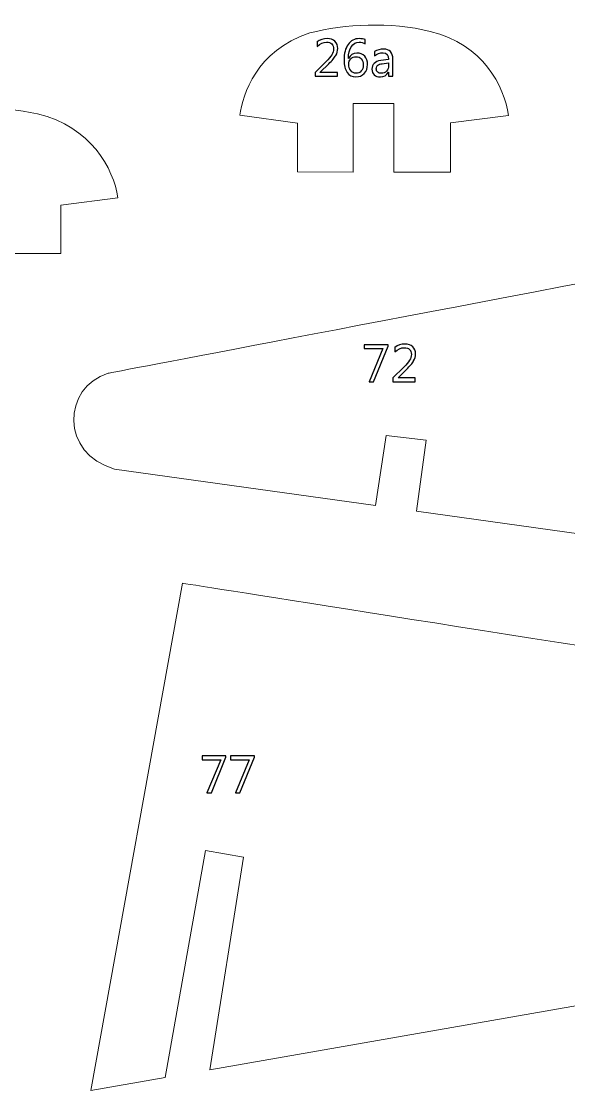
# Model space of a CAD drawing. Header units: centimetres. Extents: x -19.4 to 19.9, y -26.5 to 22.7.
# Drawn here: x -4.39 to -0.01, y -26.44 to -17.88 of the extents above; entities that cross this region are included whole.
import ezdxf

# ---------------------------------------------------------------- set-up
doc = ezdxf.new("R2010")
doc.units = ezdxf.units.CM
doc.header["$MEASUREMENT"] = 0
doc.layers.add('Camada 1', color=7, linetype='Continuous')

msp = doc.modelspace()

# ---------------------------------------------------------------- linework, layer by layer
at = {"layer": 'Camada 1', "color": 7, "lineweight": 9}
for points in [[(-1.73077, -18.53272), (-1.73077, -18.53272), (-1.40632, -18.53272), (-1.40632, -18.53272), (-1.40632, -18.53272), (-1.40632, -18.53272), (-1.40654, -19.08214), (-1.40654, -19.08214), (-1.40654, -19.08214), (-1.40654, -19.08214), (-0.95186, -19.08202), (-0.95186, -19.08202), (-0.95186, -19.08202), (-0.95186, -19.08202), (-0.95156, -18.68861), (-0.95156, -18.68861), (-0.95156, -18.68861), (-0.95156, -18.68861), (-0.48678, -18.62909), (-0.48678, -18.62909), (-0.48678, -18.62909), (-0.52352, -18.39161), (-0.68771, -18.05933), (-1.11505, -17.95658), (-1.11505, -17.95658), (-1.42988, -17.87532), (-1.80157, -17.8964), (-2.07823, -17.96793), (-2.07823, -17.96793), (-2.51695, -18.10978), (-2.61064, -18.46213), (-2.64076, -18.62757), (-2.64076, -18.62757), (-2.64076, -18.62757), (-2.1783, -18.69071), (-2.1783, -18.69071), (-2.1783, -18.69071), (-2.1783, -18.69071), (-2.17824, -19.08136), (-2.17824, -19.08136), (-2.17824, -19.08136), (-2.17824, -19.08136), (-1.73073, -19.0821), (-1.73073, -19.0821), (-1.73073, -19.0821), (-1.73073, -19.0821), (-1.73077, -18.53272), (-1.73077, -18.53272)], [(-4.85213, -19.18444), (-4.85213, -19.18444), (-4.52768, -19.18444), (-4.52768, -19.18444), (-4.52768, -19.18444), (-4.52768, -19.18444), (-4.5279, -19.73386), (-4.5279, -19.73386), (-4.5279, -19.73386), (-4.5279, -19.73386), (-4.07322, -19.73374), (-4.07322, -19.73374), (-4.07322, -19.73374), (-4.07322, -19.73374), (-4.07292, -19.34833), (-4.07292, -19.34833), (-4.07292, -19.34833), (-4.07292, -19.34833), (-3.61613, -19.28881), (-3.61613, -19.28881), (-3.61613, -19.28881), (-3.65287, -19.05133), (-3.83305, -18.71905), (-4.26038, -18.6163), (-4.26038, -18.6163), (-4.56879, -18.54791), (-4.89889, -18.55612), (-5.17555, -18.62765), (-5.17555, -18.62765), (-5.61427, -18.7695), (-5.72399, -19.11385), (-5.75411, -19.27929), (-5.75411, -19.27929), (-5.75411, -19.27929), (-5.29966, -19.34243), (-5.29966, -19.34243), (-5.29966, -19.34243), (-5.29966, -19.34243), (-5.2996, -19.73308), (-5.2996, -19.73308), (-5.2996, -19.73308), (-5.2996, -19.73308), (-4.85209, -19.73382), (-4.85209, -19.73382), (-4.85209, -19.73382), (-4.85209, -19.73382), (-4.85213, -19.18444), (-4.85213, -19.18444)], [(5.78065, -18.88464), (5.78065, -18.88464), (6.65635, -22.89862), (6.65635, -22.89862), (6.65635, -22.89862), (6.65635, -22.89862), (6.05719, -22.81454), (6.05719, -22.81454), (6.05719, -22.81454), (6.05719, -22.81454), (5.67175, -21.01738), (5.67175, -21.01738), (5.67175, -21.01738), (5.67175, -21.01738), (5.36765, -21.08174), (5.36765, -21.08174), (5.36765, -21.08174), (5.36765, -21.08174), (5.69897, -22.76456), (5.69897, -22.76456), (5.69897, -22.76456), (5.69897, -22.76456), (-1.22551, -21.79812), (-1.22551, -21.79812), (-1.22551, -21.79812), (-1.22551, -21.79812), (-1.14691, -21.2302), (-1.14691, -21.2302), (-1.14691, -21.2302), (-1.14691, -21.2302), (-1.46637, -21.19206), (-1.46637, -21.19206), (-1.46637, -21.19206), (-1.46637, -21.19206), (-1.55157, -21.75262), (-1.55157, -21.75262), (-1.55157, -21.75262), (-1.55157, -21.75262), (-3.64325, -21.4607), (-3.64325, -21.4607), (-3.64325, -21.4607), (-4.07937, -21.34052), (-4.06135, -20.80524), (-3.69357, -20.6932), (-3.69357, -20.6932), (-3.69357, -20.6932), (5.78065, -18.88464), (5.78065, -18.88464)], [(-3.09988, -22.37501), (-3.09988, -22.37501), (-3.83269, -26.43888), (-3.83269, -26.43888), (-3.83269, -26.43888), (-3.83269, -26.43888), (-3.23682, -26.33432), (-3.23682, -26.33432), (-3.23682, -26.33432), (-3.23682, -26.33432), (-2.91535, -24.51504), (-2.91535, -24.51504), (-2.91535, -24.51504), (-2.91535, -24.51504), (-2.60912, -24.56956), (-2.60912, -24.56956), (-2.60912, -24.56956), (-2.60912, -24.56956), (-2.88055, -26.2721), (-2.88055, -26.2721), (-2.88055, -26.2721), (-2.88055, -26.2721), (4.00612, -25.069), (4.00612, -25.069), (4.00612, -25.069), (4.00612, -25.069), (3.90741, -24.50079), (3.90741, -24.50079), (3.90741, -24.50079), (3.90741, -24.50079), (4.22535, -24.45177), (4.22535, -24.45177), (4.22535, -24.45177), (4.22535, -24.45177), (4.3304, -25.01235), (4.3304, -25.01235), (4.3304, -25.01235), (4.3304, -25.01235), (6.41066, -24.64895), (6.41066, -24.64895), (6.41066, -24.64895), (6.8423, -24.51356), (6.80529, -23.97613), (6.43372, -23.87583), (6.43372, -23.87583), (6.43372, -23.87583), (-3.09988, -22.37501), (-3.09988, -22.37501)]]:
    msp.add_open_spline(points, degree=3, knots=[0, 0, 0, 0, 0.0769231, 0.0769231, 0.0769231, 0.0769231, 0.1538462, 0.1538462, 0.1538462, 0.1538462, 0.2307692, 0.2307692, 0.2307692, 0.2307692, 0.3076923, 0.3076923, 0.3076923, 0.3076923, 0.3846154, 0.3846154, 0.3846154, 0.3846154, 0.4615385, 0.4615385, 0.4615385, 0.4615385, 0.5384615, 0.5384615, 0.5384615, 0.5384615, 0.6153846, 0.6153846, 0.6153846, 0.6153846, 0.6923077, 0.6923077, 0.6923077, 0.6923077, 0.7692308, 0.7692308, 0.7692308, 0.7692308, 0.8461538, 0.8461538, 0.8461538, 0.8461539, 1, 1, 1, 1], dxfattribs=at)
at = {"layer": 'Camada 1', "color": 7}
for points, knots in [([(-1.85746, -18.31466), (-1.85746, -18.31466), (-2.03611, -18.31466), (-2.03611, -18.31466), (-2.03611, -18.31466), (-2.03611, -18.31466), (-2.03611, -18.2846), (-2.03611, -18.2846), (-2.03611, -18.2846), (-2.03611, -18.2846), (-1.94975, -18.19796), (-1.94975, -18.19796), (-1.94975, -18.19796), (-1.92767, -18.17588), (-1.91193, -18.15753), (-1.90255, -18.14285), (-1.90255, -18.14285), (-1.89309, -18.12818), (-1.88837, -18.11244), (-1.88837, -18.09579), (-1.88837, -18.09579), (-1.88837, -18.07872), (-1.89324, -18.06545), (-1.90304, -18.05607), (-1.90304, -18.05607), (-1.91285, -18.04669), (-1.92675, -18.04203), (-1.94481, -18.04203), (-1.94481, -18.04203), (-1.97127, -18.04203), (-1.9966, -18.05332), (-2.02087, -18.0759), (-2.02087, -18.0759), (-2.02087, -18.0759), (-2.02087, -18.04034), (-2.02087, -18.04034), (-2.02087, -18.04034), (-1.99773, -18.02227), (-1.97078, -18.01324), (-1.94009, -18.01324), (-1.94009, -18.01324), (-1.91363, -18.01324), (-1.89281, -18.02044), (-1.87764, -18.03476), (-1.87764, -18.03476), (-1.86247, -18.04908), (-1.85492, -18.06835), (-1.85492, -18.09248), (-1.85492, -18.09248), (-1.85492, -18.11146), (-1.86014, -18.13008), (-1.87066, -18.14822), (-1.87066, -18.14822), (-1.8811, -18.16635), (-1.89994, -18.18886), (-1.9271, -18.21574), (-1.9271, -18.21574), (-1.9271, -18.21574), (-1.99547, -18.28333), (-1.99547, -18.28333), (-1.99547, -18.28333), (-1.99547, -18.28333), (-1.99547, -18.28418), (-1.99547, -18.28418), (-1.99547, -18.28418), (-1.99547, -18.28418), (-1.85746, -18.28418), (-1.85746, -18.28418), (-1.85746, -18.28418), (-1.85746, -18.28418), (-1.85746, -18.31466), (-1.85746, -18.31466)], [0, 0, 0, 0, 0.0526316, 0.0526316, 0.0526316, 0.0526316, 0.1052632, 0.1052632, 0.1052632, 0.1052632, 0.1578947, 0.1578947, 0.1578947, 0.1578947, 0.2105263, 0.2105263, 0.2105263, 0.2105263, 0.2631579, 0.2631579, 0.2631579, 0.2631579, 0.3157895, 0.3157895, 0.3157895, 0.3157895, 0.3684211, 0.3684211, 0.3684211, 0.3684211, 0.4210526, 0.4210526, 0.4210526, 0.4210526, 0.4736842, 0.4736842, 0.4736842, 0.4736842, 0.5263158, 0.5263158, 0.5263158, 0.5263158, 0.5789474, 0.5789474, 0.5789474, 0.5789474, 0.6315789, 0.6315789, 0.6315789, 0.631579, 0.6842105, 0.6842105, 0.6842105, 0.6842105, 0.7368421, 0.7368421, 0.7368421, 0.7368421, 0.7894737, 0.7894737, 0.7894737, 0.7894737, 0.8421053, 0.8421053, 0.8421053, 0.8421053, 0.8947368, 0.8947368, 0.8947368, 0.8947369, 1, 1, 1, 1]), ([(-1.63479, -18.02171), (-1.63479, -18.02171), (-1.63479, -18.05381), (-1.63479, -18.05381), (-1.63479, -18.05381), (-1.6501, -18.04598), (-1.66618, -18.04203), (-1.68312, -18.04203), (-1.68312, -18.04203), (-1.70937, -18.04203), (-1.73039, -18.05374), (-1.7462, -18.07717), (-1.7462, -18.07717), (-1.76193, -18.10059), (-1.76983, -18.13199), (-1.76983, -18.17129), (-1.76983, -18.17129), (-1.76983, -18.17129), (-1.76899, -18.17129), (-1.76899, -18.17129), (-1.76899, -18.17129), (-1.75523, -18.14328), (-1.73265, -18.12924), (-1.70125, -18.12924), (-1.70125, -18.12924), (-1.67536, -18.12924), (-1.65483, -18.13756), (-1.63951, -18.15414), (-1.63951, -18.15414), (-1.6242, -18.17079), (-1.61658, -18.19302), (-1.61658, -18.22089), (-1.61658, -18.22089), (-1.61658, -18.24996), (-1.62533, -18.27374), (-1.64283, -18.29215), (-1.64283, -18.29215), (-1.66033, -18.31057), (-1.68255, -18.31974), (-1.70951, -18.31974), (-1.70951, -18.31974), (-1.73928, -18.31974), (-1.76264, -18.30789), (-1.77957, -18.28418), (-1.77957, -18.28418), (-1.7965, -18.26047), (-1.80497, -18.22717), (-1.80497, -18.18427), (-1.80497, -18.18427), (-1.80497, -18.13227), (-1.79389, -18.09078), (-1.77174, -18.05981), (-1.77174, -18.05981), (-1.74958, -18.02876), (-1.7203, -18.01324), (-1.68396, -18.01324), (-1.68396, -18.01324), (-1.66329, -18.01324), (-1.64692, -18.01606), (-1.63479, -18.02171)], [0, 0, 0, 0, 0.0625, 0.0625, 0.0625, 0.0625, 0.125, 0.125, 0.125, 0.125, 0.1875, 0.1875, 0.1875, 0.1875, 0.25, 0.25, 0.25, 0.25, 0.3125, 0.3125, 0.3125, 0.3125, 0.375, 0.375, 0.375, 0.375, 0.4375, 0.4375, 0.4375, 0.4375, 0.5, 0.5, 0.5, 0.5, 0.5625, 0.5625, 0.5625, 0.5625, 0.625, 0.625, 0.625, 0.625, 0.6875, 0.6875, 0.6875, 0.6875, 0.75, 0.75, 0.75, 0.75, 0.8125, 0.8125, 0.8125, 0.8125, 0.875, 0.875, 0.875, 0.875, 1, 1, 1, 1]), ([(-1.4138, -18.31466), (-1.4138, -18.31466), (-1.44767, -18.31466), (-1.44767, -18.31466), (-1.44767, -18.31466), (-1.44767, -18.31466), (-1.44767, -18.28157), (-1.44767, -18.28157), (-1.44767, -18.28157), (-1.44767, -18.28157), (-1.44852, -18.28157), (-1.44852, -18.28157), (-1.44852, -18.28157), (-1.46326, -18.30704), (-1.48492, -18.31974), (-1.51364, -18.31974), (-1.51364, -18.31974), (-1.53474, -18.31974), (-1.55125, -18.31417), (-1.56317, -18.30295), (-1.56317, -18.30295), (-1.5751, -18.2918), (-1.58102, -18.27698), (-1.58102, -18.2585), (-1.58102, -18.2585), (-1.58102, -18.21891), (-1.55774, -18.19584), (-1.51117, -18.18935), (-1.51117, -18.18935), (-1.51117, -18.18935), (-1.44767, -18.18046), (-1.44767, -18.18046), (-1.44767, -18.18046), (-1.44767, -18.14434), (-1.46221, -18.12627), (-1.49127, -18.12627), (-1.49127, -18.12627), (-1.51675, -18.12627), (-1.53975, -18.13502), (-1.56028, -18.15252), (-1.56028, -18.15252), (-1.56028, -18.15252), (-1.56028, -18.11781), (-1.56028, -18.11781), (-1.56028, -18.11781), (-1.53947, -18.10454), (-1.51555, -18.09791), (-1.48838, -18.09791), (-1.48838, -18.09791), (-1.43864, -18.09791), (-1.4138, -18.12423), (-1.4138, -18.17693), (-1.4138, -18.17693), (-1.4138, -18.17693), (-1.4138, -18.31466), (-1.4138, -18.31466)], [0, 0, 0, 0, 0.0666667, 0.0666667, 0.0666667, 0.0666667, 0.1333333, 0.1333333, 0.1333333, 0.1333333, 0.2, 0.2, 0.2, 0.2, 0.2666667, 0.2666667, 0.2666667, 0.2666667, 0.3333333, 0.3333333, 0.3333333, 0.3333333, 0.4, 0.4, 0.4, 0.4, 0.4666667, 0.4666667, 0.4666667, 0.4666667, 0.5333333, 0.5333333, 0.5333333, 0.5333333, 0.6, 0.6, 0.6, 0.6, 0.6666667, 0.6666667, 0.6666667, 0.6666667, 0.7333333, 0.7333333, 0.7333333, 0.7333333, 0.8, 0.8, 0.8, 0.8, 0.8666667, 0.8666667, 0.8666667, 0.8666667, 1, 1, 1, 1]), ([(-1.7088, -18.15802), (-1.7263, -18.15802), (-1.74048, -18.16395), (-1.75135, -18.1758), (-1.75135, -18.1758), (-1.76228, -18.18773), (-1.76772, -18.2017), (-1.76772, -18.21786), (-1.76772, -18.21786), (-1.76772, -18.23818), (-1.76228, -18.25546), (-1.75149, -18.26986), (-1.75149, -18.26986), (-1.74069, -18.28418), (-1.7263, -18.29138), (-1.70838, -18.29138), (-1.70838, -18.29138), (-1.6913, -18.29138), (-1.67747, -18.2851), (-1.66703, -18.27261), (-1.66703, -18.27261), (-1.65652, -18.26012), (-1.6513, -18.24432), (-1.6513, -18.22512), (-1.6513, -18.22512), (-1.6513, -18.2041), (-1.65631, -18.18773), (-1.6664, -18.1758), (-1.6664, -18.1758), (-1.67649, -18.16395), (-1.6906, -18.15802), (-1.7088, -18.15802)], [0, 0, 0, 0, 0.1111111, 0.1111111, 0.1111111, 0.1111111, 0.2222222, 0.2222222, 0.2222222, 0.2222222, 0.3333333, 0.3333333, 0.3333333, 0.3333333, 0.4444444, 0.4444444, 0.4444444, 0.4444445, 0.5555556, 0.5555556, 0.5555556, 0.5555556, 0.6666667, 0.6666667, 0.6666667, 0.6666667, 0.7777778, 0.7777778, 0.7777778, 0.7777778, 1, 1, 1, 1]), ([(-1.44767, -18.20755), (-1.44767, -18.20755), (-1.49875, -18.21461), (-1.49875, -18.21461), (-1.49875, -18.21461), (-1.51449, -18.2168), (-1.52634, -18.22075), (-1.53431, -18.22632), (-1.53431, -18.22632), (-1.54229, -18.23197), (-1.54631, -18.24185), (-1.54631, -18.2561), (-1.54631, -18.2561), (-1.54631, -18.26647), (-1.54264, -18.27494), (-1.53523, -18.2815), (-1.53523, -18.2815), (-1.52789, -18.28806), (-1.51802, -18.29138), (-1.50581, -18.29138), (-1.50581, -18.29138), (-1.48895, -18.29138), (-1.47505, -18.28545), (-1.46411, -18.27367), (-1.46411, -18.27367), (-1.45317, -18.26181), (-1.44767, -18.24686), (-1.44767, -18.22872), (-1.44767, -18.22872), (-1.44767, -18.22872), (-1.44767, -18.20755), (-1.44767, -18.20755)], [0, 0, 0, 0, 0.1111111, 0.1111111, 0.1111111, 0.1111111, 0.2222222, 0.2222222, 0.2222222, 0.2222222, 0.3333333, 0.3333333, 0.3333333, 0.3333333, 0.4444444, 0.4444444, 0.4444444, 0.4444445, 0.5555556, 0.5555556, 0.5555556, 0.5555556, 0.6666667, 0.6666667, 0.6666667, 0.6666667, 0.7777778, 0.7777778, 0.7777778, 0.7777778, 1, 1, 1, 1]), ([(-1.45208, -20.47558), (-1.45208, -20.47558), (-1.56935, -20.76126), (-1.56935, -20.76126), (-1.56935, -20.76126), (-1.56935, -20.76126), (-1.60449, -20.76126), (-1.60449, -20.76126), (-1.60449, -20.76126), (-1.60449, -20.76126), (-1.49357, -20.4954), (-1.49357, -20.4954), (-1.49357, -20.4954), (-1.49357, -20.4954), (-1.64301, -20.4954), (-1.64301, -20.4954), (-1.64301, -20.4954), (-1.64301, -20.4954), (-1.64301, -20.46492), (-1.64301, -20.46492), (-1.64301, -20.46492), (-1.64301, -20.46492), (-1.45208, -20.46492), (-1.45208, -20.46492), (-1.45208, -20.46492), (-1.45208, -20.46492), (-1.45208, -20.47558), (-1.45208, -20.47558)], [0, 0, 0, 0, 0.125, 0.125, 0.125, 0.125, 0.25, 0.25, 0.25, 0.25, 0.375, 0.375, 0.375, 0.375, 0.5, 0.5, 0.5, 0.5, 0.625, 0.625, 0.625, 0.625, 0.75, 0.75, 0.75, 0.75, 1, 1, 1, 1]), ([(-1.23406, -20.76126), (-1.23406, -20.76126), (-1.41271, -20.76126), (-1.41271, -20.76126), (-1.41271, -20.76126), (-1.41271, -20.76126), (-1.41271, -20.7312), (-1.41271, -20.7312), (-1.41271, -20.7312), (-1.41271, -20.7312), (-1.32635, -20.64456), (-1.32635, -20.64456), (-1.32635, -20.64456), (-1.30427, -20.62248), (-1.28853, -20.60413), (-1.27915, -20.58945), (-1.27915, -20.58945), (-1.26969, -20.57478), (-1.26497, -20.55904), (-1.26497, -20.54239), (-1.26497, -20.54239), (-1.26497, -20.52532), (-1.26984, -20.51205), (-1.27964, -20.50267), (-1.27964, -20.50267), (-1.28945, -20.49329), (-1.30335, -20.48863), (-1.32141, -20.48863), (-1.32141, -20.48863), (-1.34787, -20.48863), (-1.3732, -20.49992), (-1.39747, -20.5225), (-1.39747, -20.5225), (-1.39747, -20.5225), (-1.39747, -20.48694), (-1.39747, -20.48694), (-1.39747, -20.48694), (-1.37433, -20.46887), (-1.34738, -20.45984), (-1.31669, -20.45984), (-1.31669, -20.45984), (-1.29023, -20.45984), (-1.26941, -20.46704), (-1.25424, -20.48136), (-1.25424, -20.48136), (-1.23907, -20.49568), (-1.23152, -20.51495), (-1.23152, -20.53908), (-1.23152, -20.53908), (-1.23152, -20.55806), (-1.23674, -20.57668), (-1.24726, -20.59482), (-1.24726, -20.59482), (-1.2577, -20.61295), (-1.27654, -20.63546), (-1.3037, -20.66234), (-1.3037, -20.66234), (-1.3037, -20.66234), (-1.37207, -20.72993), (-1.37207, -20.72993), (-1.37207, -20.72993), (-1.37207, -20.72993), (-1.37207, -20.73078), (-1.37207, -20.73078), (-1.37207, -20.73078), (-1.37207, -20.73078), (-1.23406, -20.73078), (-1.23406, -20.73078), (-1.23406, -20.73078), (-1.23406, -20.73078), (-1.23406, -20.76126), (-1.23406, -20.76126)], [0, 0, 0, 0, 0.0526316, 0.0526316, 0.0526316, 0.0526316, 0.1052632, 0.1052632, 0.1052632, 0.1052632, 0.1578947, 0.1578947, 0.1578947, 0.1578947, 0.2105263, 0.2105263, 0.2105263, 0.2105263, 0.2631579, 0.2631579, 0.2631579, 0.2631579, 0.3157895, 0.3157895, 0.3157895, 0.3157895, 0.3684211, 0.3684211, 0.3684211, 0.3684211, 0.4210526, 0.4210526, 0.4210526, 0.4210526, 0.4736842, 0.4736842, 0.4736842, 0.4736842, 0.5263158, 0.5263158, 0.5263158, 0.5263158, 0.5789474, 0.5789474, 0.5789474, 0.5789474, 0.6315789, 0.6315789, 0.6315789, 0.631579, 0.6842105, 0.6842105, 0.6842105, 0.6842105, 0.7368421, 0.7368421, 0.7368421, 0.7368421, 0.7894737, 0.7894737, 0.7894737, 0.7894737, 0.8421053, 0.8421053, 0.8421053, 0.8421053, 0.8947368, 0.8947368, 0.8947368, 0.8947369, 1, 1, 1, 1]), ([(-2.75066, -23.76908), (-2.75066, -23.76908), (-2.86793, -24.05476), (-2.86793, -24.05476), (-2.86793, -24.05476), (-2.86793, -24.05476), (-2.90307, -24.05476), (-2.90307, -24.05476), (-2.90307, -24.05476), (-2.90307, -24.05476), (-2.79215, -23.7889), (-2.79215, -23.7889), (-2.79215, -23.7889), (-2.79215, -23.7889), (-2.94159, -23.7889), (-2.94159, -23.7889), (-2.94159, -23.7889), (-2.94159, -23.7889), (-2.94159, -23.75842), (-2.94159, -23.75842), (-2.94159, -23.75842), (-2.94159, -23.75842), (-2.75066, -23.75842), (-2.75066, -23.75842), (-2.75066, -23.75842), (-2.75066, -23.75842), (-2.75066, -23.76908), (-2.75066, -23.76908)], [0, 0, 0, 0, 0.125, 0.125, 0.125, 0.125, 0.25, 0.25, 0.25, 0.25, 0.375, 0.375, 0.375, 0.375, 0.5, 0.5, 0.5, 0.5, 0.625, 0.625, 0.625, 0.625, 0.75, 0.75, 0.75, 0.75, 1, 1, 1, 1]), ([(-2.52248, -23.76908), (-2.52248, -23.76908), (-2.63975, -24.05476), (-2.63975, -24.05476), (-2.63975, -24.05476), (-2.63975, -24.05476), (-2.67489, -24.05476), (-2.67489, -24.05476), (-2.67489, -24.05476), (-2.67489, -24.05476), (-2.56397, -23.7889), (-2.56397, -23.7889), (-2.56397, -23.7889), (-2.56397, -23.7889), (-2.71341, -23.7889), (-2.71341, -23.7889), (-2.71341, -23.7889), (-2.71341, -23.7889), (-2.71341, -23.75842), (-2.71341, -23.75842), (-2.71341, -23.75842), (-2.71341, -23.75842), (-2.52248, -23.75842), (-2.52248, -23.75842), (-2.52248, -23.75842), (-2.52248, -23.75842), (-2.52248, -23.76908), (-2.52248, -23.76908)], [0, 0, 0, 0, 0.125, 0.125, 0.125, 0.125, 0.25, 0.25, 0.25, 0.25, 0.375, 0.375, 0.375, 0.375, 0.5, 0.5, 0.5, 0.5, 0.625, 0.625, 0.625, 0.625, 0.75, 0.75, 0.75, 0.75, 1, 1, 1, 1])]:
    msp.add_open_spline(points, degree=3, knots=knots, dxfattribs=at)
at = {"layer": 'Camada 1', "color": 250, "lineweight": 9}
for points, knots in [([(-1.85746, -18.31466), (-1.85746, -18.31466), (-2.03611, -18.31466), (-2.03611, -18.31466), (-2.03611, -18.31466), (-2.03611, -18.31466), (-2.03611, -18.2846), (-2.03611, -18.2846), (-2.03611, -18.2846), (-2.03611, -18.2846), (-1.94975, -18.19796), (-1.94975, -18.19796), (-1.94975, -18.19796), (-1.92767, -18.17588), (-1.91193, -18.15753), (-1.90255, -18.14285), (-1.90255, -18.14285), (-1.89309, -18.12818), (-1.88837, -18.11244), (-1.88837, -18.09579), (-1.88837, -18.09579), (-1.88837, -18.07872), (-1.89324, -18.06545), (-1.90304, -18.05607), (-1.90304, -18.05607), (-1.91285, -18.04669), (-1.92675, -18.04203), (-1.94481, -18.04203), (-1.94481, -18.04203), (-1.97127, -18.04203), (-1.9966, -18.05332), (-2.02087, -18.0759), (-2.02087, -18.0759), (-2.02087, -18.0759), (-2.02087, -18.04034), (-2.02087, -18.04034), (-2.02087, -18.04034), (-1.99773, -18.02227), (-1.97078, -18.01324), (-1.94009, -18.01324), (-1.94009, -18.01324), (-1.91363, -18.01324), (-1.89281, -18.02044), (-1.87764, -18.03476), (-1.87764, -18.03476), (-1.86247, -18.04908), (-1.85492, -18.06835), (-1.85492, -18.09248), (-1.85492, -18.09248), (-1.85492, -18.11146), (-1.86014, -18.13008), (-1.87066, -18.14822), (-1.87066, -18.14822), (-1.8811, -18.16635), (-1.89994, -18.18886), (-1.9271, -18.21574), (-1.9271, -18.21574), (-1.9271, -18.21574), (-1.99547, -18.28333), (-1.99547, -18.28333), (-1.99547, -18.28333), (-1.99547, -18.28333), (-1.99547, -18.28418), (-1.99547, -18.28418), (-1.99547, -18.28418), (-1.99547, -18.28418), (-1.85746, -18.28418), (-1.85746, -18.28418), (-1.85746, -18.28418), (-1.85746, -18.28418), (-1.85746, -18.31466), (-1.85746, -18.31466)], [0, 0, 0, 0, 0.0526316, 0.0526316, 0.0526316, 0.0526316, 0.1052632, 0.1052632, 0.1052632, 0.1052632, 0.1578947, 0.1578947, 0.1578947, 0.1578947, 0.2105263, 0.2105263, 0.2105263, 0.2105263, 0.2631579, 0.2631579, 0.2631579, 0.2631579, 0.3157895, 0.3157895, 0.3157895, 0.3157895, 0.3684211, 0.3684211, 0.3684211, 0.3684211, 0.4210526, 0.4210526, 0.4210526, 0.4210526, 0.4736842, 0.4736842, 0.4736842, 0.4736842, 0.5263158, 0.5263158, 0.5263158, 0.5263158, 0.5789474, 0.5789474, 0.5789474, 0.5789474, 0.6315789, 0.6315789, 0.6315789, 0.631579, 0.6842105, 0.6842105, 0.6842105, 0.6842105, 0.7368421, 0.7368421, 0.7368421, 0.7368421, 0.7894737, 0.7894737, 0.7894737, 0.7894737, 0.8421053, 0.8421053, 0.8421053, 0.8421053, 0.8947368, 0.8947368, 0.8947368, 0.8947369, 1, 1, 1, 1]), ([(-1.63479, -18.02171), (-1.63479, -18.02171), (-1.63479, -18.05381), (-1.63479, -18.05381), (-1.63479, -18.05381), (-1.6501, -18.04598), (-1.66618, -18.04203), (-1.68312, -18.04203), (-1.68312, -18.04203), (-1.70937, -18.04203), (-1.73039, -18.05374), (-1.7462, -18.07717), (-1.7462, -18.07717), (-1.76193, -18.10059), (-1.76983, -18.13199), (-1.76983, -18.17129), (-1.76983, -18.17129), (-1.76983, -18.17129), (-1.76899, -18.17129), (-1.76899, -18.17129), (-1.76899, -18.17129), (-1.75523, -18.14328), (-1.73265, -18.12924), (-1.70125, -18.12924), (-1.70125, -18.12924), (-1.67536, -18.12924), (-1.65483, -18.13756), (-1.63951, -18.15414), (-1.63951, -18.15414), (-1.6242, -18.17079), (-1.61658, -18.19302), (-1.61658, -18.22089), (-1.61658, -18.22089), (-1.61658, -18.24996), (-1.62533, -18.27374), (-1.64283, -18.29215), (-1.64283, -18.29215), (-1.66033, -18.31057), (-1.68255, -18.31974), (-1.70951, -18.31974), (-1.70951, -18.31974), (-1.73928, -18.31974), (-1.76264, -18.30789), (-1.77957, -18.28418), (-1.77957, -18.28418), (-1.7965, -18.26047), (-1.80497, -18.22717), (-1.80497, -18.18427), (-1.80497, -18.18427), (-1.80497, -18.13227), (-1.79389, -18.09078), (-1.77174, -18.05981), (-1.77174, -18.05981), (-1.74958, -18.02876), (-1.7203, -18.01324), (-1.68396, -18.01324), (-1.68396, -18.01324), (-1.66329, -18.01324), (-1.64692, -18.01606), (-1.63479, -18.02171)], [0, 0, 0, 0, 0.0625, 0.0625, 0.0625, 0.0625, 0.125, 0.125, 0.125, 0.125, 0.1875, 0.1875, 0.1875, 0.1875, 0.25, 0.25, 0.25, 0.25, 0.3125, 0.3125, 0.3125, 0.3125, 0.375, 0.375, 0.375, 0.375, 0.4375, 0.4375, 0.4375, 0.4375, 0.5, 0.5, 0.5, 0.5, 0.5625, 0.5625, 0.5625, 0.5625, 0.625, 0.625, 0.625, 0.625, 0.6875, 0.6875, 0.6875, 0.6875, 0.75, 0.75, 0.75, 0.75, 0.8125, 0.8125, 0.8125, 0.8125, 0.875, 0.875, 0.875, 0.875, 1, 1, 1, 1]), ([(-1.4138, -18.31466), (-1.4138, -18.31466), (-1.44767, -18.31466), (-1.44767, -18.31466), (-1.44767, -18.31466), (-1.44767, -18.31466), (-1.44767, -18.28157), (-1.44767, -18.28157), (-1.44767, -18.28157), (-1.44767, -18.28157), (-1.44852, -18.28157), (-1.44852, -18.28157), (-1.44852, -18.28157), (-1.46326, -18.30704), (-1.48492, -18.31974), (-1.51364, -18.31974), (-1.51364, -18.31974), (-1.53474, -18.31974), (-1.55125, -18.31417), (-1.56317, -18.30295), (-1.56317, -18.30295), (-1.5751, -18.2918), (-1.58102, -18.27698), (-1.58102, -18.2585), (-1.58102, -18.2585), (-1.58102, -18.21891), (-1.55774, -18.19584), (-1.51117, -18.18935), (-1.51117, -18.18935), (-1.51117, -18.18935), (-1.44767, -18.18046), (-1.44767, -18.18046), (-1.44767, -18.18046), (-1.44767, -18.14434), (-1.46221, -18.12627), (-1.49127, -18.12627), (-1.49127, -18.12627), (-1.51675, -18.12627), (-1.53975, -18.13502), (-1.56028, -18.15252), (-1.56028, -18.15252), (-1.56028, -18.15252), (-1.56028, -18.11781), (-1.56028, -18.11781), (-1.56028, -18.11781), (-1.53947, -18.10454), (-1.51555, -18.09791), (-1.48838, -18.09791), (-1.48838, -18.09791), (-1.43864, -18.09791), (-1.4138, -18.12423), (-1.4138, -18.17693), (-1.4138, -18.17693), (-1.4138, -18.17693), (-1.4138, -18.31466), (-1.4138, -18.31466)], [0, 0, 0, 0, 0.0666667, 0.0666667, 0.0666667, 0.0666667, 0.1333333, 0.1333333, 0.1333333, 0.1333333, 0.2, 0.2, 0.2, 0.2, 0.2666667, 0.2666667, 0.2666667, 0.2666667, 0.3333333, 0.3333333, 0.3333333, 0.3333333, 0.4, 0.4, 0.4, 0.4, 0.4666667, 0.4666667, 0.4666667, 0.4666667, 0.5333333, 0.5333333, 0.5333333, 0.5333333, 0.6, 0.6, 0.6, 0.6, 0.6666667, 0.6666667, 0.6666667, 0.6666667, 0.7333333, 0.7333333, 0.7333333, 0.7333333, 0.8, 0.8, 0.8, 0.8, 0.8666667, 0.8666667, 0.8666667, 0.8666667, 1, 1, 1, 1]), ([(-1.7088, -18.15802), (-1.7263, -18.15802), (-1.74048, -18.16395), (-1.75135, -18.1758), (-1.75135, -18.1758), (-1.76228, -18.18773), (-1.76772, -18.2017), (-1.76772, -18.21786), (-1.76772, -18.21786), (-1.76772, -18.23818), (-1.76228, -18.25546), (-1.75149, -18.26986), (-1.75149, -18.26986), (-1.74069, -18.28418), (-1.7263, -18.29138), (-1.70838, -18.29138), (-1.70838, -18.29138), (-1.6913, -18.29138), (-1.67747, -18.2851), (-1.66703, -18.27261), (-1.66703, -18.27261), (-1.65652, -18.26012), (-1.6513, -18.24432), (-1.6513, -18.22512), (-1.6513, -18.22512), (-1.6513, -18.2041), (-1.65631, -18.18773), (-1.6664, -18.1758), (-1.6664, -18.1758), (-1.67649, -18.16395), (-1.6906, -18.15802), (-1.7088, -18.15802)], [0, 0, 0, 0, 0.1111111, 0.1111111, 0.1111111, 0.1111111, 0.2222222, 0.2222222, 0.2222222, 0.2222222, 0.3333333, 0.3333333, 0.3333333, 0.3333333, 0.4444444, 0.4444444, 0.4444444, 0.4444445, 0.5555556, 0.5555556, 0.5555556, 0.5555556, 0.6666667, 0.6666667, 0.6666667, 0.6666667, 0.7777778, 0.7777778, 0.7777778, 0.7777778, 1, 1, 1, 1]), ([(-1.44767, -18.20755), (-1.44767, -18.20755), (-1.49875, -18.21461), (-1.49875, -18.21461), (-1.49875, -18.21461), (-1.51449, -18.2168), (-1.52634, -18.22075), (-1.53431, -18.22632), (-1.53431, -18.22632), (-1.54229, -18.23197), (-1.54631, -18.24185), (-1.54631, -18.2561), (-1.54631, -18.2561), (-1.54631, -18.26647), (-1.54264, -18.27494), (-1.53523, -18.2815), (-1.53523, -18.2815), (-1.52789, -18.28806), (-1.51802, -18.29138), (-1.50581, -18.29138), (-1.50581, -18.29138), (-1.48895, -18.29138), (-1.47505, -18.28545), (-1.46411, -18.27367), (-1.46411, -18.27367), (-1.45317, -18.26181), (-1.44767, -18.24686), (-1.44767, -18.22872), (-1.44767, -18.22872), (-1.44767, -18.22872), (-1.44767, -18.20755), (-1.44767, -18.20755)], [0, 0, 0, 0, 0.1111111, 0.1111111, 0.1111111, 0.1111111, 0.2222222, 0.2222222, 0.2222222, 0.2222222, 0.3333333, 0.3333333, 0.3333333, 0.3333333, 0.4444444, 0.4444444, 0.4444444, 0.4444445, 0.5555556, 0.5555556, 0.5555556, 0.5555556, 0.6666667, 0.6666667, 0.6666667, 0.6666667, 0.7777778, 0.7777778, 0.7777778, 0.7777778, 1, 1, 1, 1]), ([(-1.45208, -20.47558), (-1.45208, -20.47558), (-1.56935, -20.76126), (-1.56935, -20.76126), (-1.56935, -20.76126), (-1.56935, -20.76126), (-1.60449, -20.76126), (-1.60449, -20.76126), (-1.60449, -20.76126), (-1.60449, -20.76126), (-1.49357, -20.4954), (-1.49357, -20.4954), (-1.49357, -20.4954), (-1.49357, -20.4954), (-1.64301, -20.4954), (-1.64301, -20.4954), (-1.64301, -20.4954), (-1.64301, -20.4954), (-1.64301, -20.46492), (-1.64301, -20.46492), (-1.64301, -20.46492), (-1.64301, -20.46492), (-1.45208, -20.46492), (-1.45208, -20.46492), (-1.45208, -20.46492), (-1.45208, -20.46492), (-1.45208, -20.47558), (-1.45208, -20.47558)], [0, 0, 0, 0, 0.125, 0.125, 0.125, 0.125, 0.25, 0.25, 0.25, 0.25, 0.375, 0.375, 0.375, 0.375, 0.5, 0.5, 0.5, 0.5, 0.625, 0.625, 0.625, 0.625, 0.75, 0.75, 0.75, 0.75, 1, 1, 1, 1]), ([(-1.23406, -20.76126), (-1.23406, -20.76126), (-1.41271, -20.76126), (-1.41271, -20.76126), (-1.41271, -20.76126), (-1.41271, -20.76126), (-1.41271, -20.7312), (-1.41271, -20.7312), (-1.41271, -20.7312), (-1.41271, -20.7312), (-1.32635, -20.64456), (-1.32635, -20.64456), (-1.32635, -20.64456), (-1.30427, -20.62248), (-1.28853, -20.60413), (-1.27915, -20.58945), (-1.27915, -20.58945), (-1.26969, -20.57478), (-1.26497, -20.55904), (-1.26497, -20.54239), (-1.26497, -20.54239), (-1.26497, -20.52532), (-1.26984, -20.51205), (-1.27964, -20.50267), (-1.27964, -20.50267), (-1.28945, -20.49329), (-1.30335, -20.48863), (-1.32141, -20.48863), (-1.32141, -20.48863), (-1.34787, -20.48863), (-1.3732, -20.49992), (-1.39747, -20.5225), (-1.39747, -20.5225), (-1.39747, -20.5225), (-1.39747, -20.48694), (-1.39747, -20.48694), (-1.39747, -20.48694), (-1.37433, -20.46887), (-1.34738, -20.45984), (-1.31669, -20.45984), (-1.31669, -20.45984), (-1.29023, -20.45984), (-1.26941, -20.46704), (-1.25424, -20.48136), (-1.25424, -20.48136), (-1.23907, -20.49568), (-1.23152, -20.51495), (-1.23152, -20.53908), (-1.23152, -20.53908), (-1.23152, -20.55806), (-1.23674, -20.57668), (-1.24726, -20.59482), (-1.24726, -20.59482), (-1.2577, -20.61295), (-1.27654, -20.63546), (-1.3037, -20.66234), (-1.3037, -20.66234), (-1.3037, -20.66234), (-1.37207, -20.72993), (-1.37207, -20.72993), (-1.37207, -20.72993), (-1.37207, -20.72993), (-1.37207, -20.73078), (-1.37207, -20.73078), (-1.37207, -20.73078), (-1.37207, -20.73078), (-1.23406, -20.73078), (-1.23406, -20.73078), (-1.23406, -20.73078), (-1.23406, -20.73078), (-1.23406, -20.76126), (-1.23406, -20.76126)], [0, 0, 0, 0, 0.0526316, 0.0526316, 0.0526316, 0.0526316, 0.1052632, 0.1052632, 0.1052632, 0.1052632, 0.1578947, 0.1578947, 0.1578947, 0.1578947, 0.2105263, 0.2105263, 0.2105263, 0.2105263, 0.2631579, 0.2631579, 0.2631579, 0.2631579, 0.3157895, 0.3157895, 0.3157895, 0.3157895, 0.3684211, 0.3684211, 0.3684211, 0.3684211, 0.4210526, 0.4210526, 0.4210526, 0.4210526, 0.4736842, 0.4736842, 0.4736842, 0.4736842, 0.5263158, 0.5263158, 0.5263158, 0.5263158, 0.5789474, 0.5789474, 0.5789474, 0.5789474, 0.6315789, 0.6315789, 0.6315789, 0.631579, 0.6842105, 0.6842105, 0.6842105, 0.6842105, 0.7368421, 0.7368421, 0.7368421, 0.7368421, 0.7894737, 0.7894737, 0.7894737, 0.7894737, 0.8421053, 0.8421053, 0.8421053, 0.8421053, 0.8947368, 0.8947368, 0.8947368, 0.8947369, 1, 1, 1, 1]), ([(-2.75066, -23.76908), (-2.75066, -23.76908), (-2.86793, -24.05476), (-2.86793, -24.05476), (-2.86793, -24.05476), (-2.86793, -24.05476), (-2.90307, -24.05476), (-2.90307, -24.05476), (-2.90307, -24.05476), (-2.90307, -24.05476), (-2.79215, -23.7889), (-2.79215, -23.7889), (-2.79215, -23.7889), (-2.79215, -23.7889), (-2.94159, -23.7889), (-2.94159, -23.7889), (-2.94159, -23.7889), (-2.94159, -23.7889), (-2.94159, -23.75842), (-2.94159, -23.75842), (-2.94159, -23.75842), (-2.94159, -23.75842), (-2.75066, -23.75842), (-2.75066, -23.75842), (-2.75066, -23.75842), (-2.75066, -23.75842), (-2.75066, -23.76908), (-2.75066, -23.76908)], [0, 0, 0, 0, 0.125, 0.125, 0.125, 0.125, 0.25, 0.25, 0.25, 0.25, 0.375, 0.375, 0.375, 0.375, 0.5, 0.5, 0.5, 0.5, 0.625, 0.625, 0.625, 0.625, 0.75, 0.75, 0.75, 0.75, 1, 1, 1, 1]), ([(-2.52248, -23.76908), (-2.52248, -23.76908), (-2.63975, -24.05476), (-2.63975, -24.05476), (-2.63975, -24.05476), (-2.63975, -24.05476), (-2.67489, -24.05476), (-2.67489, -24.05476), (-2.67489, -24.05476), (-2.67489, -24.05476), (-2.56397, -23.7889), (-2.56397, -23.7889), (-2.56397, -23.7889), (-2.56397, -23.7889), (-2.71341, -23.7889), (-2.71341, -23.7889), (-2.71341, -23.7889), (-2.71341, -23.7889), (-2.71341, -23.75842), (-2.71341, -23.75842), (-2.71341, -23.75842), (-2.71341, -23.75842), (-2.52248, -23.75842), (-2.52248, -23.75842), (-2.52248, -23.75842), (-2.52248, -23.75842), (-2.52248, -23.76908), (-2.52248, -23.76908)], [0, 0, 0, 0, 0.125, 0.125, 0.125, 0.125, 0.25, 0.25, 0.25, 0.25, 0.375, 0.375, 0.375, 0.375, 0.5, 0.5, 0.5, 0.5, 0.625, 0.625, 0.625, 0.625, 0.75, 0.75, 0.75, 0.75, 1, 1, 1, 1])]:
    msp.add_open_spline(points, degree=3, knots=knots, dxfattribs=at)

doc.saveas('drawing.dxf')
